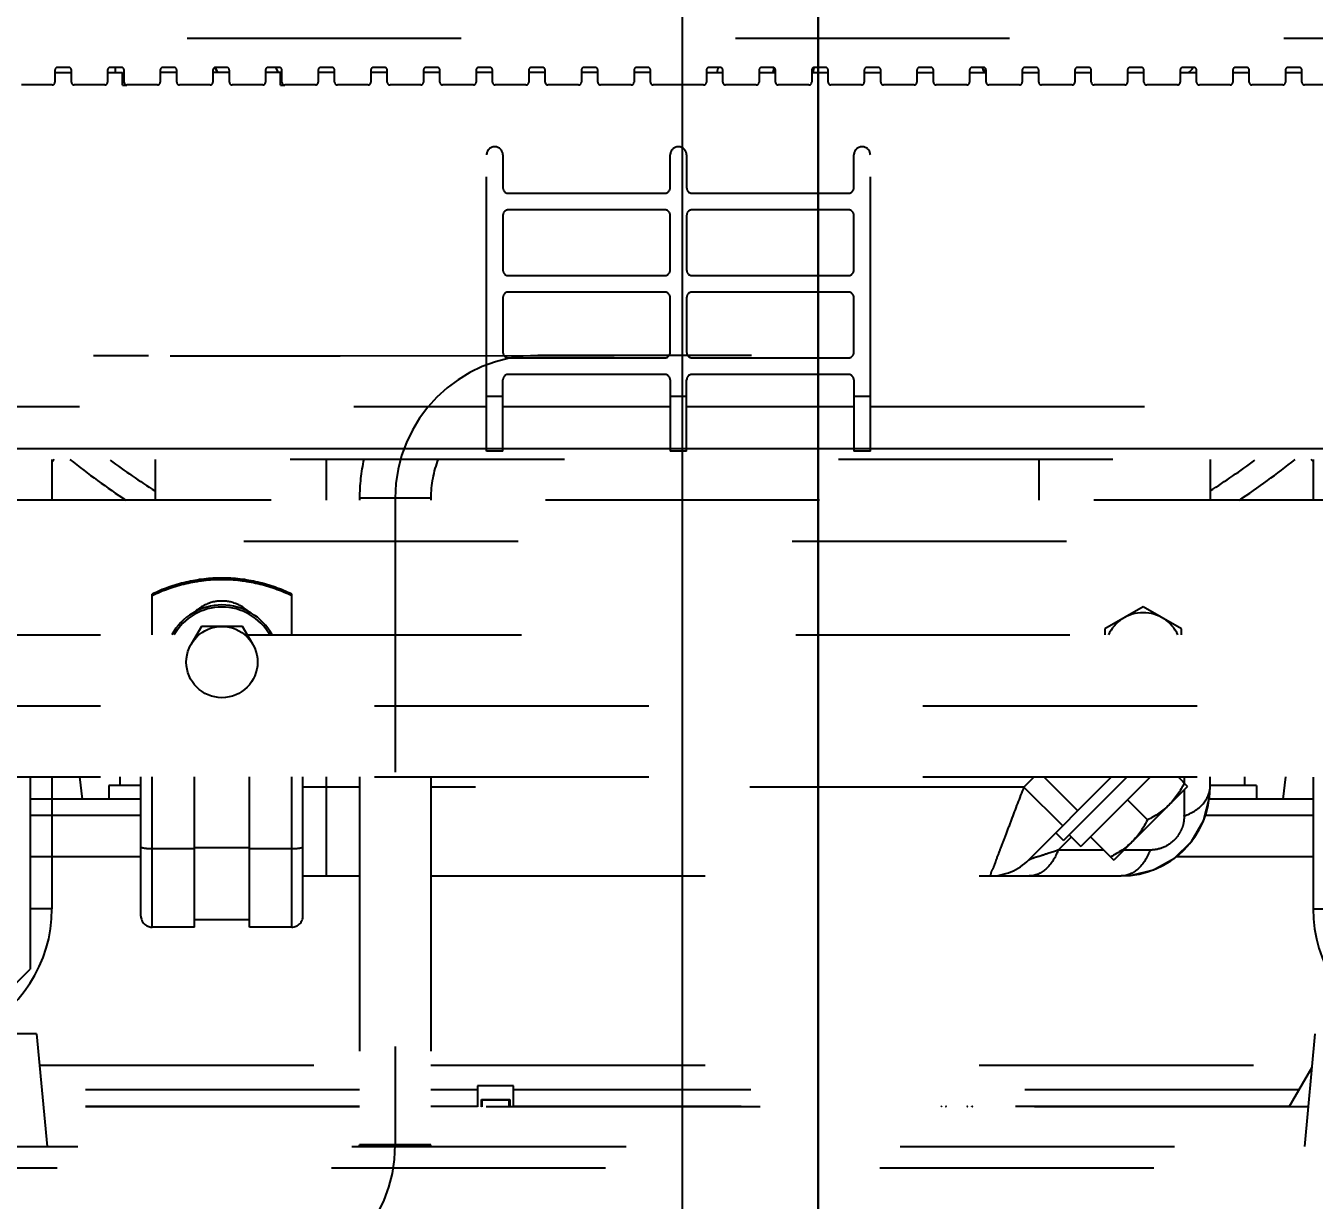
# Model space of a CAD drawing. Header units: millimetres. Extents: x 17886 to 18265, y -8727 to -7321.
# Drawn here: x 17947.021 to 17949.371, y -8148.914 to -8146.772 of the extents above; entities that cross this region are included whole.
import ezdxf

# ---------------------------------------------------------------- set-up
doc = ezdxf.new("R2010")
doc.units = ezdxf.units.MM
doc.linetypes.add('CENTER', pattern=[2, 1.25, -0.25, 0.25, -0.25])
doc.linetypes.add('EPL_DASH', pattern=[1, 0.5, -0.5])
for name, color, linetype in [('0960061_L_DXF_CONTINUOUS_LINE', 7, 'Continuous'), ('1430851_DXF_CONTINUOUS_LINE', 7, 'Continuous'), ('1542949_DXF_CONTINUOUS_LINE', 7, 'Continuous'), ('2518101_DXF_CONTINUOUS_LINE', 7, 'Continuous'), ('2630576_VG08DXF_CONTINUOUS_LINE', 7, 'Continuous'), ('2630764_DKREDXF_CONTINUOUS_LINE', 7, 'Continuous'), ('2654754_DXF_CONTINUOUS_LINE', 7, 'Continuous'), ('2706792_BM04DXF_CONTINUOUS_LINE', 7, 'Continuous'), ('3543613_DKREDXF_CONTINUOUS_LINE', 7, 'Continuous'), ('3563231_DXF_CONTINUOUS_LINE', 7, 'Continuous'), ('3570559_DXF_CONTINUOUS_LINE', 7, 'Continuous'), ('3650520_DXF_CONTINUOUS_LINE', 7, 'Continuous'), ('3884027_DKREDXF_CONTINUOUS_LINE', 7, 'Continuous'), ('4L6454_DXF_CONTINUOUS_LINE', 7, 'Continuous'), ('8T4896_DXF_CONTINUOUS_LINE', 7, 'Continuous'), ('DEFAULT_1', 7, 'CENTER')]:
    doc.layers.add(name, color=color, linetype=linetype)
doc.layers.add('CRTANJE', color=4, linetype='Continuous', lineweight=30)
doc.styles.add('KOTE ZA MONNTAZU', font='simplex.shx', dxfattribs={"width": 0.7, "oblique": 8, "height": 1.4})
doc.dimstyles.new('KOTE ZA MONTAZU u cm', dxfattribs={"dimscale": 0, "dimtxt": 1.4, "dimasz": 1.25, "dimexe": 0.2, "dimexo": 0.1, "dimgap": 0.3, "dimtad": 1, "dimlfac": 10, "dimzin": 12, "dimdsep": 46, "dimtxsty": 'KOTE ZA MONNTAZU', "dimcen": 1.25, "dimclrt": 1, "dimadec": 0, "dimazin": 0, "dimtfac": 1, "dimtmove": 0, "dimatfit": 3, "dimfxl": 1, "dimtolj": 2, "dimtzin": 0, "dimarcsym": 0})

# ---------------------------------------------------------------- blocks, each defined once
blk = doc.blocks.new('*D248')
at = {"color": 0, "lineweight": -2, "transparency": 16777216}
for p, q in [((17947.7327, -8140.7029), (17944.8106, -8140.7029)), ((17945.0106, -8141.3029), (17945.0106, -8150.6434)), ((17945.359, -8151.2434), (17944.8106, -8151.2434))]:
    blk.add_line(p, q, dxfattribs=at)
at = {"color": 0, "transparency": 16777216}
for points in [[(17944.9106, -8141.3029), (17945.1106, -8141.3029), (17945.0106, -8140.7029)], [(17944.9106, -8150.6434), (17945.1106, -8150.6434), (17945.0106, -8151.2434)]]:
    blk.add_solid(points, dxfattribs=at)
at = {"layer": 'Defpoints', "color": 0, "transparency": 16777216}
for p in [(17947.8327, -8140.7029), (17945.0106, -8151.2434), (17945.459, -8151.2434)]:
    blk.add_point(p, dxfattribs=at)
at = {"color": 1, "transparency": 16777216, "insert": (17944.5306, -8145.9732), "char_height": 1.4, "width": 6.923188, "attachment_point": 5, "rotation": 90, "style": 'KOTE ZA MONNTAZU'}
blk.add_mtext('\\A2;{\\H0.4x;105.41cm}', dxfattribs=at)

msp = doc.modelspace()

# ---------------------------------------------------------------- linework, layer by layer
at = {"color": 4}
msp.add_line((17948.21896, -8151.99343), (17948.21896, -8143.62689), dxfattribs=at)
at = {"color": 1}
msp.add_lwpolyline([(17946.66896, -8142.39343), (17949.76896, -8142.39343), (17949.76896, -8147.54343), (17946.66896, -8147.54343)], close=True, dxfattribs=at)
at = {"layer": '0960061_L_DXF_CONTINUOUS_LINE', "color": 7, "linetype": 'EPL_DASH'}
for p, q in [((17947.91096, -8148.70493), (17947.84496, -8148.70493)), ((17947.84496, -8148.70493), (17947.84496, -8148.74343)), ((17947.91096, -8148.74343), (17947.91096, -8148.70493)), ((17947.85216, -8148.72993), (17947.90376, -8148.72993)), ((17947.85216, -8148.74343), (17947.85216, -8148.72993)), ((17947.85296, -8148.73073), (17947.90296, -8148.73073)), ((17947.85296, -8148.73073), (17947.85296, -8148.74343)), ((17947.90296, -8148.74343), (17947.90296, -8148.73073)), ((17947.90376, -8148.72993), (17947.90376, -8148.74343))]:
    msp.add_line(p, q, dxfattribs=at)
at = {"layer": '1430851_DXF_CONTINUOUS_LINE', "color": 7, "linetype": 'EPL_DASH'}
msp.add_line((17949.32548, -8148.74343), (17949.36733, -8148.67093), dxfattribs=at)
at = {"layer": '1542949_DXF_CONTINUOUS_LINE', "color": 7, "linetype": 'EPL_DASH'}
for p, q in [((17947.25146, -8147.88293), (17947.25146, -8147.80886)), ((17947.50646, -8147.88293), (17947.50646, -8147.80886)), ((17947.23121, -8148.39542), (17947.23121, -8148.14193)), ((17947.25146, -8148.41568), (17947.25146, -8148.14193)), ((17947.32896, -8148.41568), (17947.32896, -8148.14193)), ((17947.42896, -8148.41568), (17947.42896, -8148.14193)), ((17947.50646, -8148.41568), (17947.50646, -8148.14193)), ((17947.52671, -8148.39542), (17947.52671, -8148.14193)), ((17947.25146, -8148.27252), (17947.32896, -8148.27252)), ((17947.32896, -8148.27022), (17947.42896, -8148.27022)), ((17947.42896, -8148.27252), (17947.50646, -8148.27252)), ((17947.32896, -8148.41568), (17947.25146, -8148.41568)), ((17947.42896, -8148.40243), (17947.32896, -8148.40243)), ((17947.50646, -8148.41568), (17947.42896, -8148.41568))]:
    msp.add_line(p, q, dxfattribs=at)
for centre, radius, start, end in [((17947.37885, -8147.89169), 0.07054, 101.06604, 130.63301), ((17947.37908, -8147.89169), 0.07054, 49.36699, 78.93396), ((17947.37831, -8147.89093), 0.06962, 130.70211, 133.68699), ((17947.37962, -8147.89093), 0.06962, 46.31301, 49.29789), ((17947.25146, -8148.39543), 0.02025, 180, 270), ((17947.50646, -8148.39543), 0.02025, 270, 0)]:
    msp.add_arc(centre, radius, start, end, dxfattribs=at)
for points, knots in [([(17947.50646, -8147.80886), (17947.48677, -8147.79919), (17947.44497, -8147.78433), (17947.37896, -8147.7768), (17947.31296, -8147.78433), (17947.27116, -8147.79919), (17947.25146, -8147.80886)], [0, 0, 0, 0, 0.2498095, 0.5, 0.7501905, 1, 1, 1, 1]), ([(17947.25146, -8147.81129), (17947.27116, -8147.80162), (17947.31296, -8147.78676), (17947.37896, -8147.77923), (17947.44497, -8147.78676), (17947.48677, -8147.80162), (17947.50646, -8147.81129)], [0, 0, 0, 0, 0.2498095, 0.5, 0.7501905, 1, 1, 1, 1]), ([(17947.23121, -8148.269), (17947.23121, -8148.26968), (17947.23379, -8148.27088), (17947.23766, -8148.27164), (17947.24415, -8148.27239), (17947.24888, -8148.27252), (17947.25146, -8148.27252)], [0, 0, 0, 0, 0.0976647, 0.3141722, 0.6298285, 1, 1, 1, 1]), ([(17947.50646, -8148.27252), (17947.50905, -8148.27252), (17947.51378, -8148.27239), (17947.52026, -8148.27164), (17947.52413, -8148.27088), (17947.52671, -8148.26968), (17947.52671, -8148.269)], [0, 0, 0, 0, 0.3701715, 0.6858278, 0.9023353, 1, 1, 1, 1])]:
    msp.add_open_spline(points, degree=3, knots=knots, dxfattribs=at)
msp.add_open_spline([(17947.39262, -8147.82246), (17947.38368, -8147.82071), (17947.37424, -8147.82071), (17947.36531, -8147.82246)], degree=3, dxfattribs=at)
at = {"layer": '2518101_DXF_CONTINUOUS_LINE', "color": 7, "linetype": 'EPL_DASH'}
for radius, start, end in [(0.04955, 124.04301, 125.97783), (0.04505, 114.4757, 117.13705), (0.04505, 62.86286, 65.52409), (0.04955, 54.02212, 55.95685)]:
    msp.add_arc((17948.71896, -8148.78343), radius, start, end, dxfattribs=at)
at = {"layer": '2630576_VG08DXF_CONTINUOUS_LINE', "color": 7, "linetype": 'EPL_DASH'}
for p, q in [((17947.75996, -8147.63343), (17947.62996, -8147.63343)), ((17947.62996, -8147.63343), (17947.62996, -8147.63743)), ((17947.75996, -8147.63343), (17947.75996, -8147.63743)), ((17947.62996, -8148.14193), (17947.62996, -8148.81272)), ((17947.75996, -8148.14193), (17947.75996, -8148.81272)), ((17947.75996, -8148.81272), (17947.62996, -8148.81272))]:
    msp.add_line(p, q, dxfattribs=at)
for centre, radius, start, end in [((17947.95496, -8147.63343), 0.325, 167.4298, 180), ((17947.95496, -8147.63343), 0.195, 158.68646, 180), ((17947.43496, -8148.81272), 0.195, 359.19543, 0), ((17947.43496, -8148.81272), 0.325, 359.5182, 0)]:
    msp.add_arc(centre, radius, start, end, dxfattribs=at)
at = {"layer": '2630764_DKREDXF_CONTINUOUS_LINE', "color": 7, "linetype": 'EPL_DASH'}
for p, q in [((17947.1191, -8148.14193), (17947.12396, -8148.18243)), ((17949.31882, -8148.14193), (17949.31396, -8148.18243)), ((17947.23121, -8148.18243), (17947.02896, -8148.18243)), ((17949.36896, -8148.18243), (17949.17945, -8148.18243))]:
    msp.add_line(p, q, dxfattribs=at)
at = {"layer": '2654754_DXF_CONTINUOUS_LINE', "color": 3, "linetype": 'EPL_DASH'}
for p, q in [((17946.61596, -8148.81543), (17949.81596, -8148.81543)), ((17946.57848, -8148.85443), (17949.85346, -8148.85443))]:
    msp.add_line(p, q, dxfattribs=at)
at = {"layer": '2706792_BM04DXF_CONTINUOUS_LINE', "color": 7, "linetype": 'EPL_DASH'}
for p, q in [((17946.65726, -8147.88293), (17947.33249, -8147.88293)), ((17947.42544, -8147.88293), (17949.68741, -8147.88293)), ((17946.65726, -8148.14193), (17949.68741, -8148.14193))]:
    msp.add_line(p, q, dxfattribs=at)
at = {"layer": '3543613_DKREDXF_CONTINUOUS_LINE', "color": 7, "linetype": 'EPL_DASH'}
for p, q in [((17947.04096, -8148.61043), (17946.88096, -8148.61043)), ((17947.04096, -8148.61043), (17947.06003, -8148.81543)), ((17949.35389, -8148.81543), (17949.37296, -8148.61043))]:
    msp.add_line(p, q, dxfattribs=at)
at = {"layer": '3563231_DXF_CONTINUOUS_LINE', "color": 7, "linetype": 'EPL_DASH'}
for p, q in [((17947.34143, -8147.86743), (17947.32267, -8147.89993)), ((17947.41649, -8147.86743), (17947.34143, -8147.86743)), ((17947.43525, -8147.89993), (17947.41649, -8147.86743))]:
    msp.add_line(p, q, dxfattribs=at)
msp.add_circle((17947.37896, -8147.93243), 0.065, dxfattribs=at)
for radius, start, end in [(0.104, 28.47793, 151.52207), (0.10027, 29.59558, 150.40442)]:
    msp.add_arc((17947.37896, -8147.93243), radius, start, end, dxfattribs=at)
at = {"layer": '3570559_DXF_CONTINUOUS_LINE', "color": 7, "linetype": 'EPL_DASH'}
for p, q in [((17947.62996, -8148.74343), (17947.05333, -8148.74343)), ((17949.36059, -8148.74343), (17947.75996, -8148.74343))]:
    msp.add_line(p, q, dxfattribs=at)
at = {"layer": '3650520_DXF_CONTINUOUS_LINE', "color": 7, "linetype": 'EPL_DASH'}
for p, q in [((17947.23121, -8148.21243), (17947.02896, -8148.21243)), ((17949.36896, -8148.21243), (17949.17238, -8148.21243)), ((17947.23121, -8148.28743), (17947.02896, -8148.28743)), ((17949.36896, -8148.28743), (17949.11952, -8148.28743)), ((17947.04627, -8148.66743), (17947.62996, -8148.66743)), ((17947.75996, -8148.66743), (17949.36766, -8148.66743)), ((17947.62996, -8148.71243), (17947.05045, -8148.71243)), ((17947.84496, -8148.71243), (17947.75996, -8148.71243)), ((17949.34338, -8148.71243), (17947.91096, -8148.71243))]:
    msp.add_line(p, q, dxfattribs=at)
at = {"layer": '3650520_DXF_CONTINUOUS_LINE', "color": 3, "linetype": 'EPL_DASH'}
for p, q in [((17947.62996, -8148.74243), (17947.05324, -8148.74243)), ((17947.84496, -8148.74243), (17947.75996, -8148.74243)), ((17947.85296, -8148.74243), (17947.85216, -8148.74243)), ((17947.90376, -8148.74243), (17947.90296, -8148.74243)), ((17949.32605, -8148.74243), (17947.91096, -8148.74243))]:
    msp.add_line(p, q, dxfattribs=at)
at = {"layer": '3884027_DKREDXF_CONTINUOUS_LINE', "color": 6, "linetype": 'EPL_DASH'}
for p, q in [((17949.81546, -8146.79543), (17946.61946, -8146.79543)), ((17947.36628, -8146.84898), (17947.36977, -8146.85657)), ((17947.37089, -8146.85605), (17947.3674, -8146.84846)), ((17947.48127, -8146.85674), (17947.47745, -8146.84843)), ((17948.28373, -8146.84767), (17948.28169, -8146.8576)), ((17948.38558, -8146.84887), (17948.38378, -8146.85761)), ((17948.38504, -8146.85761), (17948.38679, -8146.84912)), ((17948.4574, -8146.85761), (17948.45929, -8146.8484)), ((17948.76569, -8146.84887), (17948.76716, -8146.85475)), ((17947.06946, -8146.88043), (17947.01346, -8146.88043)), ((17947.16546, -8146.88043), (17947.10946, -8146.88043)), ((17947.26146, -8146.88043), (17947.20546, -8146.88043)), ((17947.35746, -8146.88043), (17947.30146, -8146.88043)), ((17947.45346, -8146.88043), (17947.39746, -8146.88043)), ((17947.54946, -8146.88043), (17947.49346, -8146.88043)), ((17947.64546, -8146.88043), (17947.58946, -8146.88043)), ((17947.74146, -8146.88043), (17947.68546, -8146.88043)), ((17947.83746, -8146.88043), (17947.78146, -8146.88043)), ((17947.93346, -8146.88043), (17947.87746, -8146.88043)), ((17948.02946, -8146.88043), (17947.97346, -8146.88043)), ((17948.12546, -8146.88043), (17948.06946, -8146.88043)), ((17948.25746, -8146.88043), (17948.16546, -8146.88043)), ((17948.35346, -8146.88043), (17948.29746, -8146.88043)), ((17948.44946, -8146.88043), (17948.39346, -8146.88043)), ((17948.54546, -8146.88043), (17948.48946, -8146.88043)), ((17948.64146, -8146.88043), (17948.58546, -8146.88043)), ((17948.73746, -8146.88043), (17948.68146, -8146.88043)), ((17948.83346, -8146.88043), (17948.77746, -8146.88043)), ((17948.92946, -8146.88043), (17948.87346, -8146.88043)), ((17949.02546, -8146.88043), (17948.96946, -8146.88043)), ((17949.12146, -8146.88043), (17949.06546, -8146.88043)), ((17949.21746, -8146.88043), (17949.16146, -8146.88043)), ((17949.31346, -8146.88043), (17949.25746, -8146.88043)), ((17949.40946, -8146.88043), (17949.35346, -8146.88043)), ((17947.86146, -8147.54793), (17947.86146, -8147.00793)), ((17947.89146, -8147.00793), (17947.89146, -8147.06793)), ((17948.19646, -8147.06793), (17948.19646, -8147.00793)), ((17948.22646, -8147.00793), (17948.22646, -8147.06793)), ((17948.53146, -8147.06793), (17948.53146, -8147.00793)), ((17948.56146, -8147.54793), (17948.56146, -8147.00793)), ((17947.90146, -8147.07793), (17948.18646, -8147.07793)), ((17948.23646, -8147.07793), (17948.52146, -8147.07793)), ((17947.89146, -8147.11793), (17947.89146, -8147.21793)), ((17948.18646, -8147.10793), (17947.90146, -8147.10793)), ((17948.19646, -8147.21793), (17948.19646, -8147.11793)), ((17948.22646, -8147.11793), (17948.22646, -8147.21793)), ((17948.52146, -8147.10793), (17948.23646, -8147.10793)), ((17948.53146, -8147.21793), (17948.53146, -8147.11793)), ((17947.90146, -8147.22793), (17948.18646, -8147.22793)), ((17948.23646, -8147.22793), (17948.52146, -8147.22793)), ((17948.18646, -8147.25793), (17947.90146, -8147.25793)), ((17948.52146, -8147.25793), (17948.23646, -8147.25793)), ((17947.89146, -8147.26793), (17947.89146, -8147.36793)), ((17948.19646, -8147.36793), (17948.19646, -8147.26793)), ((17948.22646, -8147.26793), (17948.22646, -8147.36793)), ((17948.53146, -8147.36793), (17948.53146, -8147.26793)), ((17947.90146, -8147.37793), (17948.18646, -8147.37793)), ((17948.23646, -8147.37793), (17948.52146, -8147.37793)), ((17947.89146, -8147.54793), (17947.89146, -8147.41793)), ((17948.18646, -8147.40793), (17947.90146, -8147.40793)), ((17948.19646, -8147.41793), (17948.19646, -8147.54793)), ((17948.22646, -8147.54793), (17948.22646, -8147.41793)), ((17948.52146, -8147.40793), (17948.23646, -8147.40793)), ((17948.53146, -8147.41793), (17948.53146, -8147.54793)), ((17947.86146, -8147.44793), (17947.89146, -8147.44793)), ((17948.19646, -8147.44793), (17948.22646, -8147.44793)), ((17948.53146, -8147.44793), (17948.56146, -8147.44793)), ((17946.61946, -8147.46642), (17947.86146, -8147.46642)), ((17947.89146, -8147.46642), (17948.19646, -8147.46642)), ((17948.22646, -8147.46642), (17948.53146, -8147.46642)), ((17948.56146, -8147.46642), (17949.81546, -8147.46642)), ((17947.06896, -8147.56293), (17947.06896, -8147.63743)), ((17947.06915, -8147.56656), (17947.07292, -8147.56256)), ((17947.25696, -8147.56293), (17947.25696, -8147.63743)), ((17947.56896, -8147.56293), (17947.56896, -8147.63743)), ((17948.86896, -8147.56293), (17948.86896, -8147.63743)), ((17949.18096, -8147.56293), (17949.18096, -8147.63743)), ((17949.36501, -8147.56256), (17949.36878, -8147.56656)), ((17949.36896, -8147.56293), (17949.36896, -8147.63743)), ((17949.46896, -8147.63743), (17946.96896, -8147.63743)), ((17949.91896, -8147.71243), (17946.51896, -8147.71243)), ((17949.05896, -8147.8316), (17948.98896, -8147.87202)), ((17949.12896, -8147.87202), (17949.05896, -8147.8316)), ((17948.98896, -8147.87202), (17948.98896, -8147.88293)), ((17949.12896, -8147.88293), (17949.12896, -8147.87202)), ((17947.02896, -8148.14243), (17947.02896, -8148.49243)), ((17947.56896, -8148.14193), (17947.56896, -8148.32243)), ((17948.86004, -8148.14193), (17948.84154, -8148.16043)), ((17948.85025, -8148.29314), (17949.00146, -8148.14193)), ((17948.87788, -8148.14193), (17948.93967, -8148.20372)), ((17948.91365, -8148.25803), (17949.02975, -8148.14193)), ((17949.07217, -8148.14193), (17948.94547, -8148.26864)), ((17949.13992, -8148.15904), (17949.12281, -8148.14193)), ((17949.13371, -8148.14193), (17949.13371, -8148.15304)), ((17949.18096, -8148.16045), (17949.18096, -8148.14193)), ((17949.36896, -8148.14243), (17949.36896, -8148.38243)), ((17947.62996, -8148.16043), (17947.52671, -8148.16043)), ((17948.84154, -8148.16043), (17947.75996, -8148.16043)), ((17948.84154, -8148.16043), (17948.91225, -8148.23114)), ((17949.13992, -8148.15904), (17949.00557, -8148.29339)), ((17949.13371, -8148.16524), (17949.13371, -8148.21318)), ((17949.03032, -8148.18379), (17949.06674, -8148.22021)), ((17948.91365, -8148.25803), (17948.8995, -8148.24389)), ((17948.90413, -8148.27518), (17948.92807, -8148.25124)), ((17948.92425, -8148.24743), (17948.94547, -8148.26864)), ((17948.96314, -8148.25096), (17949.00557, -8148.29339)), ((17948.98736, -8148.27518), (17948.90413, -8148.27518)), ((17949.07171, -8148.27518), (17949.02377, -8148.27518)), ((17947.52671, -8148.32243), (17947.62996, -8148.32243)), ((17947.75996, -8148.32243), (17949.01898, -8148.32243)), ((17949.36896, -8148.38243), (17949.40896, -8148.38243)), ((17946.92896, -8148.59243), (17947.02896, -8148.49243))]:
    msp.add_line(p, q, dxfattribs=at)
at = {"layer": '3884027_DKREDXF_CONTINUOUS_LINE', "color": 7, "linetype": 'EPL_DASH'}
for p, q in [((17947.07446, -8146.85343), (17947.07446, -8146.87543)), ((17947.07446, -8146.85761), (17947.10446, -8146.85761)), ((17947.09946, -8146.84843), (17947.07946, -8146.84843)), ((17947.10446, -8146.87543), (17947.10446, -8146.85343)), ((17947.17046, -8146.85343), (17947.17046, -8146.87543)), ((17947.17046, -8146.8576), (17947.19746, -8146.8576)), ((17947.19546, -8146.84843), (17947.17546, -8146.84843)), ((17947.18396, -8146.84843), (17947.18396, -8146.85761)), ((17947.19746, -8146.88093), (17947.19746, -8146.8576)), ((17947.20046, -8146.87543), (17947.20046, -8146.85343)), ((17947.26646, -8146.85343), (17947.26646, -8146.87543)), ((17947.29646, -8146.8576), (17947.26646, -8146.8576)), ((17947.29146, -8146.84843), (17947.27146, -8146.84843)), ((17947.29646, -8146.87543), (17947.29646, -8146.85343)), ((17947.36246, -8146.85343), (17947.36246, -8146.87543)), ((17947.39246, -8146.8576), (17947.36246, -8146.8576)), ((17947.38746, -8146.84843), (17947.36746, -8146.84843)), ((17947.39246, -8146.87543), (17947.39246, -8146.85343)), ((17947.45846, -8146.85343), (17947.45846, -8146.87543)), ((17947.48546, -8146.8576), (17947.45846, -8146.8576)), ((17947.48346, -8146.84843), (17947.46346, -8146.84843)), ((17947.48546, -8146.88093), (17947.48546, -8146.8576)), ((17947.48846, -8146.87543), (17947.48846, -8146.85343)), ((17947.55446, -8146.85343), (17947.55446, -8146.87543)), ((17947.58446, -8146.8576), (17947.55446, -8146.8576)), ((17947.57946, -8146.84843), (17947.55946, -8146.84843)), ((17947.58446, -8146.87543), (17947.58446, -8146.85343)), ((17947.65046, -8146.85343), (17947.65046, -8146.87543)), ((17947.68046, -8146.8576), (17947.65046, -8146.8576)), ((17947.67546, -8146.84843), (17947.65546, -8146.84843)), ((17947.68046, -8146.87543), (17947.68046, -8146.85343)), ((17947.74646, -8146.85343), (17947.74646, -8146.87543)), ((17947.77646, -8146.8576), (17947.74646, -8146.8576)), ((17947.77146, -8146.84843), (17947.75146, -8146.84843)), ((17947.77646, -8146.87543), (17947.77646, -8146.85343)), ((17947.84246, -8146.85343), (17947.84246, -8146.87543)), ((17947.87246, -8146.8576), (17947.84246, -8146.8576)), ((17947.86746, -8146.84843), (17947.84746, -8146.84843)), ((17947.87246, -8146.87543), (17947.87246, -8146.85343)), ((17947.93846, -8146.85343), (17947.93846, -8146.87543)), ((17947.96846, -8146.8576), (17947.93846, -8146.8576)), ((17947.96346, -8146.84843), (17947.94346, -8146.84843)), ((17947.96846, -8146.87543), (17947.96846, -8146.85343)), ((17948.03446, -8146.85343), (17948.03446, -8146.87543)), ((17948.06446, -8146.8576), (17948.03446, -8146.8576)), ((17948.05946, -8146.84843), (17948.03946, -8146.84843)), ((17948.06446, -8146.87543), (17948.06446, -8146.85343)), ((17948.13046, -8146.85343), (17948.13046, -8146.87543)), ((17948.16046, -8146.8576), (17948.13046, -8146.8576)), ((17948.15546, -8146.84843), (17948.13546, -8146.84843)), ((17948.16046, -8146.87543), (17948.16046, -8146.85343)), ((17948.26246, -8146.85343), (17948.26246, -8146.87543)), ((17948.26246, -8146.8576), (17948.29246, -8146.8576)), ((17948.28746, -8146.84843), (17948.26746, -8146.84843)), ((17948.29246, -8146.87543), (17948.29246, -8146.85343)), ((17948.35846, -8146.85343), (17948.35846, -8146.87543)), ((17948.35846, -8146.85761), (17948.38846, -8146.85761)), ((17948.38346, -8146.84843), (17948.36346, -8146.84843)), ((17948.38846, -8146.87543), (17948.38846, -8146.85343)), ((17948.45446, -8146.85343), (17948.45446, -8146.87543)), ((17948.45446, -8146.85761), (17948.48446, -8146.85761)), ((17948.47946, -8146.84843), (17948.45946, -8146.84843)), ((17948.48446, -8146.87543), (17948.48446, -8146.85343)), ((17948.55046, -8146.85343), (17948.55046, -8146.87543)), ((17948.55046, -8146.85761), (17948.58046, -8146.85761)), ((17948.57546, -8146.84843), (17948.55546, -8146.84843)), ((17948.58046, -8146.87543), (17948.58046, -8146.85343)), ((17948.64646, -8146.85343), (17948.64646, -8146.87543)), ((17948.64646, -8146.85761), (17948.67646, -8146.85761)), ((17948.67146, -8146.84843), (17948.65146, -8146.84843)), ((17948.67646, -8146.87543), (17948.67646, -8146.85343)), ((17948.74246, -8146.85343), (17948.74246, -8146.87543)), ((17948.74246, -8146.85761), (17948.77246, -8146.85761)), ((17948.76746, -8146.84843), (17948.74746, -8146.84843)), ((17948.77246, -8146.87543), (17948.77246, -8146.85343)), ((17948.83846, -8146.85343), (17948.83846, -8146.87543)), ((17948.83846, -8146.85761), (17948.86846, -8146.85761)), ((17948.86346, -8146.84843), (17948.84346, -8146.84843)), ((17948.86846, -8146.87543), (17948.86846, -8146.85343)), ((17948.93446, -8146.85343), (17948.93446, -8146.87543)), ((17948.93446, -8146.85761), (17948.96446, -8146.85761)), ((17948.95946, -8146.84843), (17948.93946, -8146.84843)), ((17948.96446, -8146.87543), (17948.96446, -8146.85343)), ((17949.03046, -8146.85343), (17949.03046, -8146.87543)), ((17949.03046, -8146.85761), (17949.06046, -8146.85761)), ((17949.05546, -8146.84843), (17949.03546, -8146.84843)), ((17949.06046, -8146.87543), (17949.06046, -8146.85343)), ((17949.12646, -8146.85343), (17949.12646, -8146.87543)), ((17949.12646, -8146.85761), (17949.15646, -8146.85761)), ((17949.15146, -8146.84843), (17949.13146, -8146.84843)), ((17949.15646, -8146.87543), (17949.15646, -8146.85343)), ((17949.22246, -8146.85343), (17949.22246, -8146.87543)), ((17949.22246, -8146.85761), (17949.25246, -8146.85761)), ((17949.24746, -8146.84843), (17949.22746, -8146.84843)), ((17949.25246, -8146.87543), (17949.25246, -8146.85343)), ((17949.31846, -8146.85343), (17949.31846, -8146.87543)), ((17949.31846, -8146.85761), (17949.34846, -8146.85761)), ((17949.34346, -8146.84843), (17949.32346, -8146.84843)), ((17949.34846, -8146.87543), (17949.34846, -8146.85343)), ((17947.19746, -8146.88093), (17947.20546, -8146.88093)), ((17947.48546, -8146.88093), (17947.49346, -8146.88093)), ((17950.00346, -8147.56293), (17946.60414, -8147.56293)), ((17947.89146, -8147.54793), (17947.86146, -8147.54793)), ((17948.22646, -8147.54793), (17948.19646, -8147.54793)), ((17948.56146, -8147.54793), (17948.53146, -8147.54793)), ((17947.06896, -8148.14243), (17947.06896, -8148.38243)), ((17947.06896, -8148.38243), (17947.02896, -8148.38243))]:
    msp.add_line(p, q, dxfattribs=at)
at = {"layer": '3884027_DKREDXF_CONTINUOUS_LINE', "color": 6, "linetype": 'EPL_DASH'}
msp.add_lwpolyline([(17949.01898, -8148.32243), (17949.03567, -8148.32157), (17949.07814, -8148.31123), (17949.11617, -8148.29003), (17949.14715, -8148.25948), (17949.16891, -8148.22175), (17949.17985, -8148.1794), (17949.18096, -8148.16045)], dxfattribs=at)
at = {"layer": '3884027_DKREDXF_CONTINUOUS_LINE', "color": 7, "linetype": 'EPL_DASH'}
for centre, radius, start, end in [((17947.07946, -8146.85343), 0.005, 90, 180), ((17947.09946, -8146.85343), 0.005, 0, 90), ((17947.17546, -8146.85343), 0.005, 90, 180), ((17947.19546, -8146.85343), 0.005, 0, 90), ((17947.27146, -8146.85343), 0.005, 90, 180), ((17947.29146, -8146.85343), 0.005, 0, 90), ((17947.36746, -8146.85343), 0.005, 90, 180), ((17947.38746, -8146.85343), 0.005, 0, 90), ((17947.46346, -8146.85343), 0.005, 90, 180), ((17947.48346, -8146.85343), 0.005, 0, 90), ((17947.55946, -8146.85343), 0.005, 90, 180), ((17947.57946, -8146.85343), 0.005, 0, 90), ((17947.65546, -8146.85343), 0.005, 90, 180), ((17947.67546, -8146.85343), 0.005, 0, 90), ((17947.75146, -8146.85343), 0.005, 90, 180), ((17947.77146, -8146.85343), 0.005, 0, 90), ((17947.84746, -8146.85343), 0.005, 90, 180), ((17947.86746, -8146.85343), 0.005, 0, 90), ((17947.94346, -8146.85343), 0.005, 90, 180), ((17947.96346, -8146.85343), 0.005, 0, 90), ((17948.03946, -8146.85343), 0.005, 90, 180), ((17948.05946, -8146.85343), 0.005, 0, 90), ((17948.13546, -8146.85343), 0.005, 90, 180), ((17948.15546, -8146.85343), 0.005, 0, 90), ((17948.26746, -8146.85343), 0.005, 90, 180), ((17948.28746, -8146.85343), 0.005, 0, 90), ((17948.36346, -8146.85343), 0.005, 90, 180), ((17948.38346, -8146.85343), 0.005, 0, 90), ((17948.45946, -8146.85343), 0.005, 90, 180), ((17948.47946, -8146.85343), 0.005, 0, 90), ((17948.55546, -8146.85343), 0.005, 90, 180), ((17948.57546, -8146.85343), 0.005, 0, 90), ((17948.65146, -8146.85343), 0.005, 90, 180), ((17948.67146, -8146.85343), 0.005, 0, 90), ((17948.74746, -8146.85343), 0.005, 90, 180), ((17948.76746, -8146.85343), 0.005, 0, 90), ((17948.84346, -8146.85343), 0.005, 90, 180), ((17948.86346, -8146.85343), 0.005, 0, 90), ((17948.93946, -8146.85343), 0.005, 90, 180), ((17948.95946, -8146.85343), 0.005, 0, 90), ((17949.03546, -8146.85343), 0.005, 90, 180), ((17949.05546, -8146.85343), 0.005, 0, 90), ((17949.13146, -8146.85343), 0.005, 90, 180), ((17949.11846, -8146.82493), 0.04, 306.97751, 323.02249), ((17949.15146, -8146.85343), 0.005, 0, 90), ((17949.22746, -8146.85343), 0.005, 90, 180), ((17949.24746, -8146.85343), 0.005, 0, 90), ((17949.32346, -8146.85343), 0.005, 90, 180), ((17949.34346, -8146.85343), 0.005, 0, 90), ((17947.06946, -8146.87543), 0.005, 270, 0), ((17947.10946, -8146.87543), 0.005, 180, 270), ((17947.16546, -8146.87543), 0.005, 270, 0), ((17947.20546, -8146.87543), 0.005, 180, 270), ((17947.26146, -8146.87543), 0.005, 270, 0), ((17947.30146, -8146.87543), 0.005, 180, 270), ((17947.35746, -8146.87543), 0.005, 270, 0), ((17947.39746, -8146.87543), 0.005, 180, 270), ((17947.45346, -8146.87543), 0.005, 270, 0), ((17947.49346, -8146.87543), 0.005, 180, 270), ((17947.54946, -8146.87543), 0.005, 270, 0), ((17947.58946, -8146.87543), 0.005, 180, 270), ((17947.64546, -8146.87543), 0.005, 270, 0), ((17947.68546, -8146.87543), 0.005, 180, 270), ((17947.74146, -8146.87543), 0.005, 270, 0), ((17947.78146, -8146.87543), 0.005, 180, 270), ((17947.83746, -8146.87543), 0.005, 270, 0), ((17947.87746, -8146.87543), 0.005, 180, 270), ((17947.93346, -8146.87543), 0.005, 270, 0), ((17947.97346, -8146.87543), 0.005, 180, 270), ((17948.02946, -8146.87543), 0.005, 270, 0), ((17948.06946, -8146.87543), 0.005, 180, 270), ((17948.12546, -8146.87543), 0.005, 270, 0), ((17948.16546, -8146.87543), 0.005, 180, 270), ((17948.25746, -8146.87543), 0.005, 270, 0), ((17948.29746, -8146.87543), 0.005, 180, 270), ((17948.35346, -8146.87543), 0.005, 270, 0), ((17948.39346, -8146.87543), 0.005, 180, 270), ((17948.44946, -8146.87543), 0.005, 270, 0), ((17948.48946, -8146.87543), 0.005, 180, 270), ((17948.54546, -8146.87543), 0.005, 270, 0), ((17948.58546, -8146.87543), 0.005, 180, 270), ((17948.64146, -8146.87543), 0.005, 270, 0), ((17948.68146, -8146.87543), 0.005, 180, 270), ((17948.73746, -8146.87543), 0.005, 270, 0), ((17948.77746, -8146.87543), 0.005, 180, 270), ((17948.83346, -8146.87543), 0.005, 270, 0), ((17948.87346, -8146.87543), 0.005, 180, 270), ((17948.92946, -8146.87543), 0.005, 270, 0), ((17948.96946, -8146.87543), 0.005, 180, 270), ((17949.02546, -8146.87543), 0.005, 270, 0), ((17949.06546, -8146.87543), 0.005, 180, 270), ((17949.12146, -8146.87543), 0.005, 270, 0), ((17949.16146, -8146.87543), 0.005, 180, 270), ((17949.21746, -8146.87543), 0.005, 270, 0), ((17949.25746, -8146.87543), 0.005, 180, 270), ((17949.31346, -8146.87543), 0.005, 270, 0), ((17949.35346, -8146.87543), 0.005, 180, 270), ((17947.90146, -8147.06793), 0.01, 180, 270), ((17948.18646, -8147.06793), 0.01, 270, 0), ((17948.23646, -8147.06793), 0.01, 180, 270), ((17948.52146, -8147.06793), 0.01, 270, 0), ((17947.90146, -8147.11793), 0.01, 90, 180), ((17948.18646, -8147.11793), 0.01, 0, 90), ((17948.23646, -8147.11793), 0.01, 90, 180), ((17948.52146, -8147.11793), 0.01, 0, 90), ((17947.90146, -8147.21793), 0.01, 180, 270), ((17948.18646, -8147.21793), 0.01, 270, 0), ((17948.23646, -8147.21793), 0.01, 180, 270), ((17948.52146, -8147.21793), 0.01, 270, 0), ((17947.90146, -8147.26793), 0.01, 90, 180), ((17948.18646, -8147.26793), 0.01, 0, 90), ((17948.23646, -8147.26793), 0.01, 90, 180), ((17948.52146, -8147.26793), 0.01, 0, 90), ((17947.90146, -8147.36793), 0.01, 180, 270), ((17948.18646, -8147.36793), 0.01, 270, 0), ((17948.23646, -8147.36793), 0.01, 180, 270), ((17948.52146, -8147.36793), 0.01, 270, 0), ((17947.90146, -8147.41793), 0.01, 90, 180), ((17948.18646, -8147.41793), 0.01, 0, 90), ((17948.23646, -8147.41793), 0.01, 90, 180), ((17948.52146, -8147.41793), 0.01, 0, 90)]:
    msp.add_arc(centre, radius, start, end, dxfattribs=at)
at = {"layer": '3884027_DKREDXF_CONTINUOUS_LINE', "color": 6, "linetype": 'EPL_DASH'}
for centre, radius, start, end in [((17947.87646, -8147.00793), 0.015, 0, 180), ((17948.21146, -8147.00793), 0.015, 0, 180), ((17948.54646, -8147.00793), 0.015, 0, 180), ((17948.21896, -8146.13243), 1.81548, 232.02137, 236.01173), ((17948.21896, -8146.13243), 1.77207, 233.90772, 237.11478), ((17948.21896, -8146.13243), 1.77207, 302.88522, 306.09228), ((17948.21896, -8146.13243), 1.81548, 303.98828, 307.97862), ((17949.05896, -8147.91243), 0.07, 24.94916, 155.05084), ((17949.01896, -8148.16043), 0.162, 270, 0), ((17948.77954, -8148.22243), 0.1, 270, 315), ((17946.81896, -8148.38243), 0.25, 293.9402, 0), ((17949.61896, -8148.38243), 0.25, 180, 246.0598)]:
    msp.add_arc(centre, radius, start, end, dxfattribs=at)
at = {"layer": '3884027_DKREDXF_CONTINUOUS_LINE', "color": 7, "linetype": 'EPL_DASH'}
msp.add_ellipse((17948.89346, -8146.92878), major_axis=(0.145, 0), ratio=1, start_param=2.5709232, end_param=2.6282004, dxfattribs=at)
at = {"layer": '3884027_DKREDXF_CONTINUOUS_LINE', "color": 6, "linetype": 'EPL_DASH'}
for points in [[(17949.13392, -8148.15304), (17949.12673, -8148.16742), (17949.11771, -8148.18125), (17949.10633, -8148.19263)], [(17949.10633, -8148.19263), (17949.09496, -8148.204), (17949.08113, -8148.21302), (17949.06674, -8148.22021)], [(17949.06674, -8148.22021), (17949.05955, -8148.2346), (17949.05053, -8148.24843), (17949.03916, -8148.2598)], [(17949.03916, -8148.2598), (17949.02778, -8148.27117), (17949.01396, -8148.2802), (17948.99957, -8148.28739)]]:
    msp.add_open_spline(points, degree=3, dxfattribs=at)
for points, knots in [([(17948.84154, -8148.16043), (17948.83336, -8148.18032), (17948.82241, -8148.20975), (17948.8082, -8148.24727), (17948.79901, -8148.2718), (17948.79088, -8148.29158), (17948.78595, -8148.30831), (17948.78056, -8148.31539), (17948.78073, -8148.32243), (17948.77954, -8148.32243)], [0, 0, 0, 0, 0.3718564, 0.5426124, 0.6949573, 0.8224766, 0.9190548, 0.9794369, 1, 1, 1, 1]), ([(17949.13371, -8148.21318), (17949.14657, -8148.20823), (17949.16899, -8148.19583), (17949.18096, -8148.17135), (17949.18096, -8148.16045)], [0, 0, 0, 0, 0.5583251, 1, 1, 1, 1]), ([(17949.13371, -8148.21318), (17949.13432, -8148.20944), (17949.13282, -8148.22803), (17949.12988, -8148.23489), (17949.12414, -8148.2474), (17949.11329, -8148.26045), (17949.09549, -8148.27226), (17949.07923, -8148.27518), (17949.07171, -8148.27518)], [0, 0, 0, 0, 0.1171353, 0.2339097, 0.3640759, 0.5012418, 0.7674654, 1, 1, 1, 1]), ([(17948.90413, -8148.27518), (17948.91054, -8148.27356), (17948.88124, -8148.28241), (17948.86909, -8148.28739), (17948.86156, -8148.28834), (17948.84895, -8148.29445), (17948.85025, -8148.29314)], [0, 0, 0, 0, 0.34937, 0.662389, 0.9024975, 1, 1, 1, 1]), ([(17948.90413, -8148.27518), (17948.89917, -8148.28804), (17948.88678, -8148.31047), (17948.86228, -8148.32243), (17948.85138, -8148.32243)], [0, 0, 0, 0, 0.5583372, 1, 1, 1, 1]), ([(17949.07171, -8148.27518), (17949.06676, -8148.28804), (17949.05437, -8148.31046), (17949.02988, -8148.32243), (17949.01898, -8148.32243)], [0, 0, 0, 0, 0.5583251, 1, 1, 1, 1])]:
    msp.add_open_spline(points, degree=3, knots=knots, dxfattribs=at)
at = {"layer": '4L6454_DXF_CONTINUOUS_LINE', "color": 7, "linetype": 'EPL_DASH'}
for p, q in [((17947.19351, -8148.15743), (17947.19351, -8148.14193)), ((17949.24441, -8148.15743), (17949.24441, -8148.14193))]:
    msp.add_line(p, q, dxfattribs=at)
at = {"layer": '8T4896_DXF_CONTINUOUS_LINE', "color": 7, "linetype": 'EPL_DASH'}
for p, q in [((17947.23121, -8148.15743), (17947.17246, -8148.15743)), ((17947.17246, -8148.15743), (17947.17246, -8148.18243)), ((17949.26546, -8148.15743), (17949.18096, -8148.15743)), ((17949.26546, -8148.15743), (17949.26546, -8148.18243))]:
    msp.add_line(p, q, dxfattribs=at)
at = {"layer": 'CRTANJE', "lineweight": 30}
msp.add_lwpolyline([(17950.56646, -8151.99343), (17950.56646, -8127.30343), (17948.46646, -8127.30343), (17948.46646, -8151.99343)], close=True, dxfattribs=at)
at = {"layer": 'DEFAULT_1', "color": 2, "linetype": 'EPL_DASH'}
for p, q in [((17947.14496, -8147.37343), (17947.24496, -8147.37343)), ((17947.28446, -8147.37393), (17947.59446, -8147.37393)), ((17947.59446, -8147.37393), (17948.34496, -8147.37343)), ((17948.34496, -8147.37343), (17947.95496, -8147.37343)), ((17947.69496, -8147.63343), (17947.69496, -8148.81272)), ((17946.65726, -8148.01243), (17949.68741, -8148.01243))]:
    msp.add_line(p, q, dxfattribs=at)
for centre, start, end in [((17947.95496, -8147.63343), 90, 180), ((17947.43496, -8148.81272), 270.39459, 0)]:
    msp.add_arc(centre, 0.26, start, end, dxfattribs=at)

# ---------------------------------------------------------------- dimensions: what is measured, and where the dimension line sits
at = {"color": 4}
dim = msp.add_linear_dim(base=(17945.0105699144, -8151.2434313323), p1=(17947.8327127235, -8140.7029313323), p2=(17945.4589626969, -8151.2434313323), angle=270, text='{\\H0.4x;<>}', dimstyle='KOTE ZA MONTAZU u cm', override={"dimscale": 1, "dimasz": 0.6, "dimexe": 0.2, "dimgap": 0.2, "dimdec": 2, "dimpost": 'cm'}, dxfattribs=at)
dim.commit()
dim.dimension.update_dxf_attribs({"geometry": '*D248', "text_midpoint": (17945.0105699144, -8145.9731813323), "dimtype": 160})

doc.saveas('drawing.dxf')
